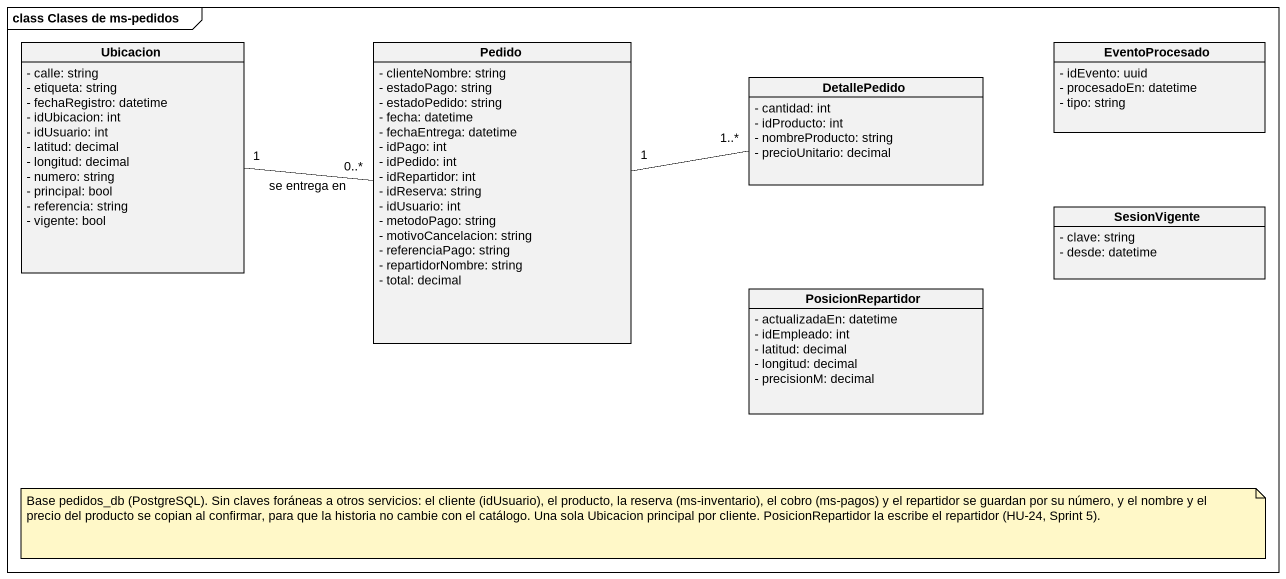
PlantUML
@startuml
mainframe class Clases de ms-pedidos
hide circle
hide empty members
skinparam classAttributeIconSize 0
class Ubicacion {
  - calle: string
  - etiqueta: string
  - fechaRegistro: datetime
  - idUbicacion: int
  - idUsuario: int
  - latitud: decimal
  - longitud: decimal
  - numero: string
  - principal: bool
  - referencia: string
  - vigente: bool
}
class Pedido {
  - clienteNombre: string
  - estadoPago: string
  - estadoPedido: string
  - fecha: datetime
  - fechaEntrega: datetime
  - idPago: int
  - idPedido: int
  - idRepartidor: int
  - idReserva: string
  - idUsuario: int
  - metodoPago: string
  - motivoCancelacion: string
  - referenciaPago: string
  - repartidorNombre: string
  - total: decimal
}
class EventoProcesado {
  - idEvento: uuid
  - procesadoEn: datetime
  - tipo: string
}
class DetallePedido {
  - cantidad: int
  - idProducto: int
  - nombreProducto: string
  - precioUnitario: decimal
}
class SesionVigente {
  - clave: string
  - desde: datetime
}
class PosicionRepartidor {
  - actualizadaEn: datetime
  - idEmpleado: int
  - latitud: decimal
  - longitud: decimal
  - precisionM: decimal
}
Pedido "0..*" -left- "1" Ubicacion : se entrega en
DetallePedido "1..*" -left- "1" Pedido
note as N1
  Base pedidos_db (PostgreSQL). Sin claves foráneas a otros servicios: el cliente (idUsuario), el producto, la reserva (ms-inventario), el cobro (ms-pagos) y el repartidor se guardan por su número, y el nombre y el precio del producto se copian al confirmar, para que la historia no cambie con el catálogo. Una sola Ubicacion principal por cliente. PosicionRepartidor la escribe el repartidor (HU-24, Sprint 5).
end note
@enduml
